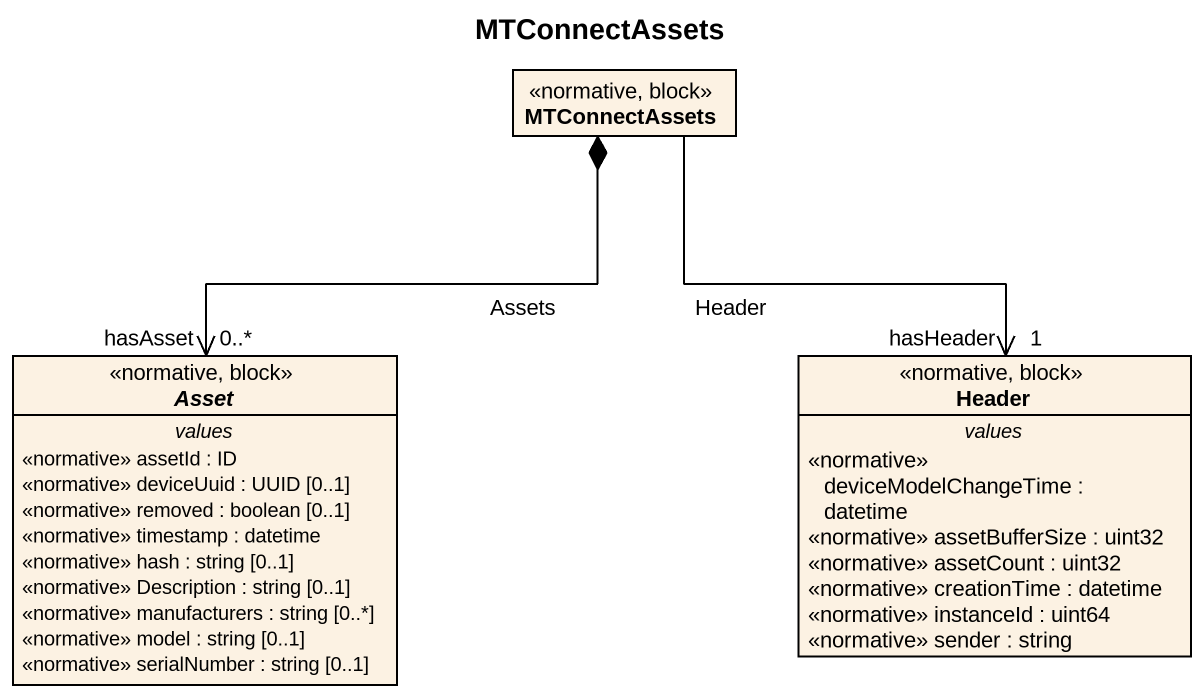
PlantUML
@startuml
title MTConnectAssets
hide circle
hide empty members
class MTConnectAssets <<normative, block>>
abstract class Asset <<normative, block>> {
  -- values --
  <<normative>> assetId : ID
  <<normative>> deviceUuid : UUID [0..1]
  <<normative>> removed : boolean [0..1]
  <<normative>> timestamp : datetime
  <<normative>> hash : string [0..1]
  <<normative>> Description : string [0..1]
  <<normative>> manufacturers : string [0..*]
  <<normative>> model : string [0..1]
  <<normative>> serialNumber : string [0..1]
}
class "Header" as Header_ <<normative, block>> {
  -- values --
  <<normative>> deviceModelChangeTime : datetime
  <<normative>> assetBufferSize : uint32
  <<normative>> assetCount : uint32
  <<normative>> creationTime : datetime
  <<normative>> instanceId : uint64
  <<normative>> sender : string
}
MTConnectAssets --> "hasHeader\n1" Header_ : Header
Asset "hasAsset\n0..*" <-up-* MTConnectAssets : Assets
@enduml
